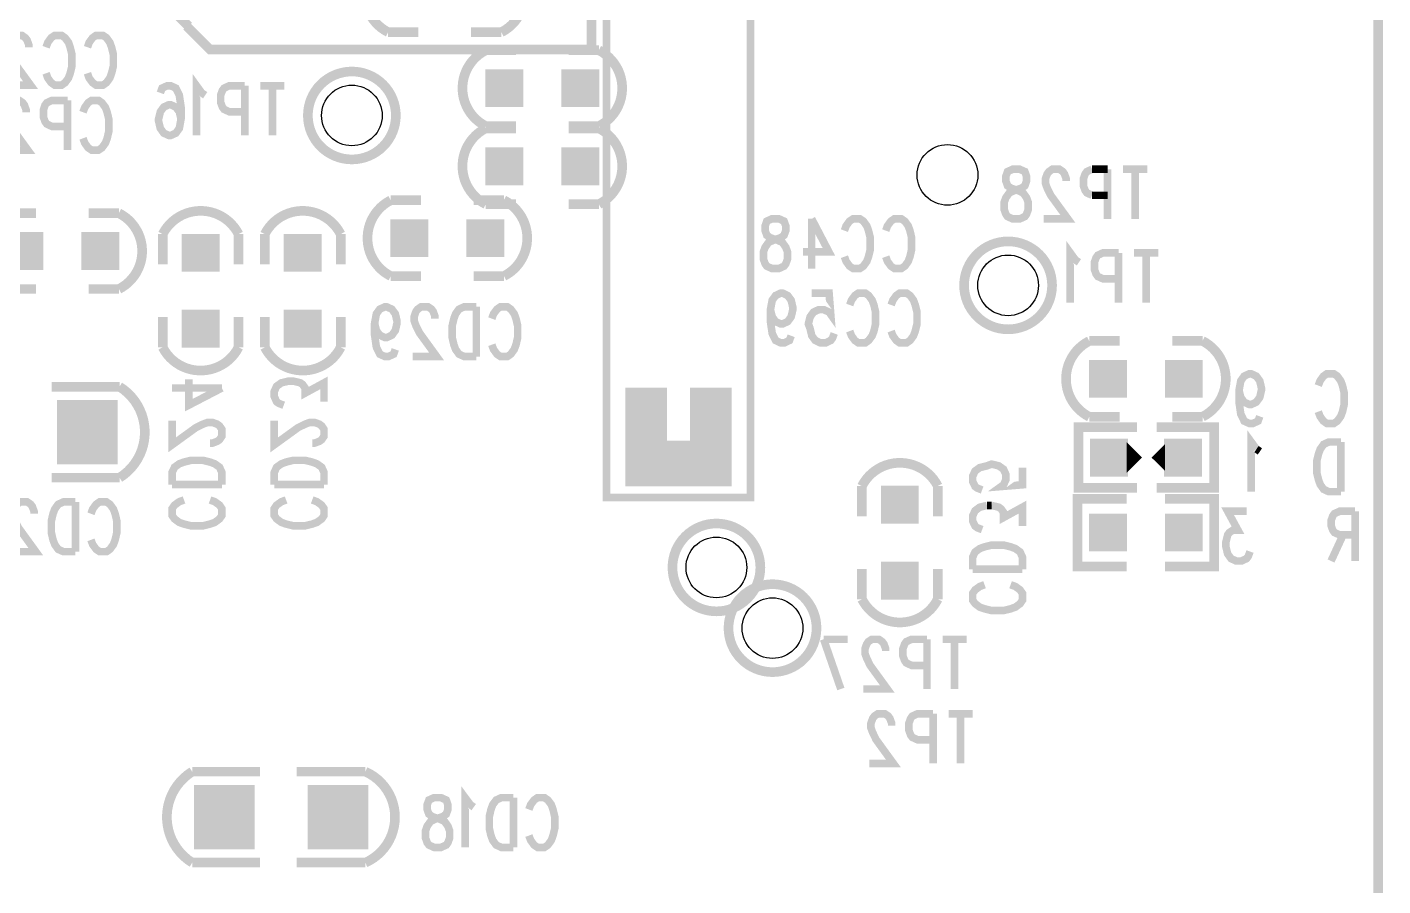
# Model space of a CAD drawing. Extents: x 64 to 173, y 17 to 95.
# Drawn here: x 154.99 to 172.87, y 34.34 to 45.66 of the extents above; entities that cross this region are included whole.
import ezdxf

# ---------------------------------------------------------------- set-up
doc = ezdxf.new("R2010")
doc.units = 0
doc.header["$MEASUREMENT"] = 0
doc.layers.get('0').update_dxf_attribs({"linetype": 'CONTINUOUS'})
doc.layers.add('PASTEMASKBOTTOM', color=5, linetype='CONTINUOUS')
doc.layers.add('SILKSCREENBOTTO', color=9, linetype='CONTINUOUS')

# ---------------------------------------------------------------- blocks, each defined once
blk = doc.blocks.new('ROUND_106')
blk.add_circle((0, 0), 0.4)
blk = doc.blocks.new('SQUARE_225')
blk.add_solid([(0.250062, 0.250062), (0.250062, -0.250062), (-0.250062, 0.250062), (-0.250062, -0.250062)])
blk = doc.blocks.new('RECTANGLE_226')
blk.add_solid([(0.40005, 0.424942), (0.40005, -0.424942), (-0.40005, 0.424942), (-0.40005, -0.424942)])
blk = doc.blocks.new('SQUARE_227')
blk.add_solid([(0.250062, 0.250062), (0.250062, -0.250062), (-0.250062, 0.250062), (-0.250062, -0.250062)])

msp = doc.modelspace()

# ---------------------------------------------------------------- linework, layer by layer
at = {"layer": 'PASTEMASKBOTTOM', "color": 5}
for points, const_width in [([(172.804, 84.198), (172.804, 19.189)], 0.127), ([(162.93, 39.657), (162.93, 40.857), (163.38, 40.857), (163.38, 40.149), (163.385, 40.134), (163.394, 40.121), (163.407, 40.112), (163.422, 40.107), (163.738, 40.107), (163.753, 40.112), (163.766, 40.121), (163.775, 40.134), (163.78, 40.149), (163.78, 40.857), (164.23, 40.857), (164.23, 39.657), (162.93, 39.657), (162.93, 40.857)], 0.1), ([(162.98, 39.657), (162.98, 40.857)], 0.1), ([(163.03, 39.657), (163.03, 40.857)], 0.1), ([(163.08, 39.657), (163.08, 40.857)], 0.1), ([(163.13, 39.657), (163.13, 40.857)], 0.1), ([(163.18, 39.657), (163.18, 40.857)], 0.1), ([(163.23, 39.657), (163.23, 40.857)], 0.1), ([(163.28, 39.657), (163.28, 40.857)], 0.1), ([(163.33, 39.657), (163.33, 40.857)], 0.1), ([(163.78, 39.657), (163.78, 40.857)], 0.1), ([(163.83, 39.657), (163.83, 40.857)], 0.1), ([(163.88, 39.657), (163.88, 40.857)], 0.1), ([(163.93, 39.657), (163.93, 40.857)], 0.1), ([(163.98, 39.657), (163.98, 40.857)], 0.1), ([(164.03, 39.657), (164.03, 40.857)], 0.1), ([(164.08, 39.657), (164.08, 40.857)], 0.1), ([(164.13, 39.657), (164.13, 40.857)], 0.1), ([(164.18, 39.657), (164.18, 40.857)], 0.1), ([(163.38, 39.657), (163.38, 40.149)], 0.1), ([(163.43, 39.657), (163.43, 40.107)], 0.1), ([(163.48, 39.657), (163.48, 40.107)], 0.1), ([(163.53, 39.657), (163.53, 40.107)], 0.1), ([(163.58, 39.657), (163.58, 40.107)], 0.1), ([(163.63, 39.657), (163.63, 40.107)], 0.1), ([(163.68, 39.657), (163.68, 40.107)], 0.1), ([(163.73, 39.657), (163.73, 40.107)], 0.1), ([(169.673, 39.985), (169.5, 39.813), (169.5, 40.158), (169.673, 39.985)], 0.0254), ([(169.5, 39.813), (169.5, 40.158)], 0.0254), ([(169.513, 39.826), (169.513, 40.145)], 0.0254), ([(169.526, 39.838), (169.526, 40.133)], 0.0254), ([(169.538, 39.851), (169.538, 40.12)], 0.0254), ([(169.551, 39.864), (169.551, 40.107)], 0.0254), ([(169.564, 39.876), (169.564, 40.095)], 0.0254), ([(169.576, 39.889), (169.576, 40.082)], 0.0254), ([(169.589, 39.902), (169.589, 40.069)], 0.0254), ([(169.602, 39.915), (169.602, 40.057)], 0.0254), ([(169.615, 39.927), (169.615, 40.044)], 0.0254), ([(169.627, 39.94), (169.627, 40.031)], 0.0254), ([(169.983, 39.838), (169.836, 39.985), (169.983, 40.133), (169.983, 39.838)], 0.0254), ([(169.881, 39.94), (169.881, 40.031)], 0.0254), ([(169.894, 39.927), (169.894, 40.044)], 0.0254), ([(169.907, 39.915), (169.907, 40.057)], 0.0254), ([(169.919, 39.902), (169.919, 40.069)], 0.0254), ([(169.932, 39.889), (169.932, 40.082)], 0.0254), ([(169.945, 39.876), (169.945, 40.095)], 0.0254), ([(169.957, 39.864), (169.957, 40.107)], 0.0254), ([(169.97, 39.851), (169.97, 40.12)], 0.0254), ([(169.64, 39.953), (169.64, 40.018)], 0.0254), ([(169.653, 39.965), (169.653, 40.006)], 0.0254), ([(169.665, 39.978), (169.665, 39.993)], 0.0254), ([(169.843, 39.978), (169.843, 39.993)], 0.0254), ([(169.856, 39.965), (169.856, 40.006)], 0.0254), ([(169.869, 39.953), (169.869, 40.018)], 0.0254)]:
    msp.add_lwpolyline(points, dxfattribs=dict(at, const_width=const_width))
at = {"layer": 'SILKSCREENBOTTO', "color": 5}
for points, const_width in [([(172.804, 84.198), (172.804, 19.189)], 0.127), ([(157.096, 45.676), (157.405, 45.367), (162.433, 45.367), (162.433, 47.797), (162.297, 47.934), (161.94, 47.934), (161.862, 48.012), (161.862, 49.971)], 0.127), ([(157.121, 45.674), (156.625, 46.17), (156.625, 48.298), (155.666, 48.298)], 0.127), ([(162.63, 47.357), (164.53, 47.357), (164.53, 39.457), (162.63, 39.457), (162.63, 47.357)], 0.102), ([(155.015, 45.398), (155.015, 45.429), (154.992, 45.492), (154.969, 45.523), (154.924, 45.554), (154.833, 45.554), (154.788, 45.523), (154.765, 45.492), (154.742, 45.429), (154.742, 45.367), (154.765, 45.304), (154.81, 45.211), (155.038, 44.898), (154.719, 44.898)], 0.1), ([(155.242, 45.398), (155.265, 45.461), (155.31, 45.523), (155.356, 45.554), (155.447, 45.554), (155.492, 45.523), (155.538, 45.461), (155.56, 45.398), (155.583, 45.304), (155.583, 45.148), (155.56, 45.055), (155.538, 44.992), (155.492, 44.93), (155.447, 44.898), (155.356, 44.898), (155.31, 44.93), (155.265, 44.992), (155.242, 45.055)], 0.1), ([(155.788, 45.398), (155.81, 45.461), (155.856, 45.523), (155.901, 45.554), (155.992, 45.554), (156.038, 45.523), (156.083, 45.461), (156.106, 45.398), (156.129, 45.304), (156.129, 45.148), (156.106, 45.055), (156.083, 44.992), (156.038, 44.93), (155.992, 44.898), (155.901, 44.898), (155.856, 44.93), (155.81, 44.992), (155.788, 45.055)], 0.1), ([(160.152, 45.597), (159.752, 45.597)], 0.127), ([(161.245, 45.597), (160.845, 45.597)], 0.127), ([(161.038, 45.358), (161.438, 45.358)], 0.127), ([(162.131, 45.358), (162.532, 45.358)], 0.127), ([(156.749, 44.796), (156.772, 44.859), (156.84, 44.89), (156.885, 44.89), (156.953, 44.859), (156.999, 44.765), (157.022, 44.609), (157.022, 44.453), (156.999, 44.328), (156.953, 44.265), (156.885, 44.234), (156.862, 44.234), (156.794, 44.265), (156.749, 44.328), (156.726, 44.422), (156.726, 44.453), (156.749, 44.547), (156.794, 44.609), (156.862, 44.64), (156.885, 44.64), (156.953, 44.609), (156.999, 44.547), (157.022, 44.453)], 0.1), ([(157.34, 44.765), (157.294, 44.796), (157.226, 44.89), (157.226, 44.234)], 0.1), ([(157.862, 44.89), (157.658, 44.89), (157.59, 44.859), (157.567, 44.828), (157.544, 44.765), (157.544, 44.671), (157.567, 44.609), (157.59, 44.578), (157.658, 44.547), (157.862, 44.547)], 0.1), ([(157.862, 44.89), (157.862, 44.234)], 0.1), ([(158.385, 44.89), (158.067, 44.89)], 0.1), ([(158.226, 44.89), (158.226, 44.234)], 0.1), ([(154.979, 44.541), (154.979, 44.572), (154.957, 44.635), (154.934, 44.666), (154.888, 44.697), (154.797, 44.697), (154.752, 44.666), (154.729, 44.635), (154.707, 44.572), (154.707, 44.51), (154.729, 44.447), (154.775, 44.353), (155.002, 44.041), (154.684, 44.041)], 0.1), ([(155.525, 44.697), (155.32, 44.697), (155.252, 44.666), (155.229, 44.635), (155.207, 44.572), (155.207, 44.478), (155.229, 44.416), (155.252, 44.385), (155.32, 44.353), (155.525, 44.353)], 0.1), ([(155.525, 44.697), (155.525, 44.041)], 0.1), ([(155.729, 44.541), (155.752, 44.603), (155.797, 44.666), (155.843, 44.697), (155.934, 44.697), (155.979, 44.666), (156.025, 44.603), (156.048, 44.541), (156.07, 44.447), (156.07, 44.291), (156.048, 44.197), (156.025, 44.135), (155.979, 44.072), (155.934, 44.041), (155.843, 44.041), (155.797, 44.072), (155.752, 44.135), (155.729, 44.197)], 0.1), ([(161.438, 44.358), (161.038, 44.358)], 0.127), ([(161.038, 44.328), (161.438, 44.328)], 0.127), ([(162.532, 44.358), (162.131, 44.358)], 0.127), ([(162.131, 44.328), (162.532, 44.328)], 0.127), ([(168.078, 43.789), (168.147, 43.758), (168.169, 43.696), (168.169, 43.633), (168.147, 43.57), (168.101, 43.539), (168.01, 43.508), (167.942, 43.477), (167.897, 43.414), (167.874, 43.352), (167.874, 43.258), (167.897, 43.195), (167.919, 43.164), (167.988, 43.133), (168.078, 43.133), (168.147, 43.164), (168.169, 43.195), (168.192, 43.258), (168.192, 43.352), (168.169, 43.414), (168.124, 43.477), (168.056, 43.508), (167.965, 43.539), (167.919, 43.57), (167.897, 43.633), (167.897, 43.696), (167.919, 43.758), (167.988, 43.789), (168.078, 43.789)], 0.1), ([(168.692, 43.633), (168.692, 43.664), (168.669, 43.727), (168.647, 43.758), (168.601, 43.789), (168.51, 43.789), (168.465, 43.758), (168.442, 43.727), (168.419, 43.664), (168.419, 43.602), (168.442, 43.539), (168.488, 43.445), (168.715, 43.133), (168.397, 43.133)], 0.1), ([(169.033, 43.789), (168.965, 43.758), (168.942, 43.727), (168.919, 43.664), (168.919, 43.57), (168.942, 43.508), (168.965, 43.477), (169.033, 43.445)], 0.1), ([(169.238, 43.789), (169.033, 43.789)], 0.1), ([(169.238, 43.789), (169.238, 43.133)], 0.1), ([(169.76, 43.789), (169.442, 43.789)], 0.1), ([(169.601, 43.789), (169.601, 43.133)], 0.1), ([(159.786, 43.379), (160.186, 43.379)], 0.127), ([(160.879, 43.379), (161.28, 43.379)], 0.127), ([(169.033, 43.445), (169.238, 43.445)], 0.1), ([(154.709, 43.209), (155.109, 43.209)], 0.127), ([(155.802, 43.209), (156.202, 43.209)], 0.127), ([(161.438, 43.328), (161.038, 43.328)], 0.127), ([(162.532, 43.328), (162.131, 43.328)], 0.127), ([(164.904, 43.135), (164.972, 43.104), (164.995, 43.042), (164.995, 42.979), (164.972, 42.917), (164.927, 42.885), (164.836, 42.854), (164.768, 42.823), (164.723, 42.76), (164.7, 42.698), (164.7, 42.604), (164.723, 42.541), (164.745, 42.51), (164.813, 42.479), (164.904, 42.479), (164.972, 42.51), (164.995, 42.541), (165.018, 42.604), (165.018, 42.698), (164.995, 42.76), (164.95, 42.823), (164.882, 42.854), (164.791, 42.885), (164.745, 42.917), (164.723, 42.979), (164.723, 43.042), (164.745, 43.104), (164.813, 43.135), (164.904, 43.135)], 0.1), ([(165.336, 43.135), (165.564, 42.698), (165.222, 42.698)], 0.1), ([(165.336, 43.135), (165.336, 42.479)], 0.1), ([(165.768, 42.979), (165.791, 43.042), (165.836, 43.104), (165.882, 43.135), (165.972, 43.135), (166.018, 43.104), (166.063, 43.042), (166.086, 42.979), (166.109, 42.885), (166.109, 42.729), (166.086, 42.635), (166.063, 42.573), (166.018, 42.51), (165.972, 42.479), (165.882, 42.479), (165.836, 42.51), (165.791, 42.573), (165.768, 42.635)], 0.1), ([(166.313, 42.979), (166.336, 43.042), (166.382, 43.104), (166.427, 43.135), (166.518, 43.135), (166.564, 43.104), (166.609, 43.042), (166.632, 42.979), (166.654, 42.885), (166.654, 42.729), (166.632, 42.635), (166.609, 42.573), (166.564, 42.51), (166.518, 42.479), (166.427, 42.479), (166.382, 42.51), (166.336, 42.573), (166.313, 42.635)], 0.1), ([(156.78, 42.533), (156.78, 42.933)], 0.127), ([(157.78, 42.933), (157.78, 42.533)], 0.127), ([(158.127, 42.533), (158.127, 42.933)], 0.127), ([(159.127, 42.933), (159.127, 42.533)], 0.127), ([(168.86, 42.561), (168.814, 42.592), (168.746, 42.686), (168.746, 42.03)], 0.1), ([(169.383, 42.686), (169.178, 42.686), (169.11, 42.655), (169.087, 42.624), (169.064, 42.561), (169.064, 42.468), (169.087, 42.405), (169.11, 42.374), (169.178, 42.343), (169.383, 42.343)], 0.1), ([(169.383, 42.686), (169.383, 42.03)], 0.1), ([(169.905, 42.686), (169.587, 42.686)], 0.1), ([(169.746, 42.686), (169.746, 42.03)], 0.1), ([(160.186, 42.379), (159.786, 42.379)], 0.127), ([(161.28, 42.379), (160.879, 42.379)], 0.127), ([(155.109, 42.209), (154.709, 42.209)], 0.127), ([(156.202, 42.209), (155.802, 42.209)], 0.127), ([(164.793, 41.936), (164.816, 41.842), (164.861, 41.779), (164.929, 41.748), (164.952, 41.748), (165.02, 41.779), (165.066, 41.842), (165.088, 41.936), (165.088, 41.967), (165.066, 42.061), (165.02, 42.123), (164.952, 42.155), (164.929, 42.155), (164.861, 42.123), (164.816, 42.061), (164.793, 41.936), (164.793, 41.779), (164.816, 41.623), (164.861, 41.53), (164.929, 41.498), (164.975, 41.498), (165.043, 41.53), (165.066, 41.592)], 0.1), ([(165.338, 42.155), (165.566, 42.155), (165.588, 41.873), (165.566, 41.904), (165.497, 41.936), (165.429, 41.936), (165.361, 41.904), (165.316, 41.842), (165.293, 41.748), (165.316, 41.686), (165.338, 41.592), (165.384, 41.53), (165.452, 41.498), (165.52, 41.498), (165.588, 41.53), (165.611, 41.561), (165.634, 41.623)], 0.1), ([(165.838, 41.998), (165.861, 42.061), (165.906, 42.123), (165.952, 42.155), (166.043, 42.155), (166.088, 42.123), (166.134, 42.061), (166.157, 41.998), (166.179, 41.904), (166.179, 41.748), (166.157, 41.654), (166.134, 41.592), (166.088, 41.53), (166.043, 41.498), (165.952, 41.498), (165.906, 41.53), (165.861, 41.592), (165.838, 41.654)], 0.1), ([(166.384, 41.998), (166.407, 42.061), (166.452, 42.123), (166.497, 42.155), (166.588, 42.155), (166.634, 42.123), (166.679, 42.061), (166.702, 41.998), (166.725, 41.904), (166.725, 41.748), (166.702, 41.654), (166.679, 41.592), (166.634, 41.53), (166.588, 41.498), (166.497, 41.498), (166.452, 41.53), (166.407, 41.592), (166.384, 41.654)], 0.1), ([(159.574, 41.756), (159.597, 41.662), (159.642, 41.599), (159.71, 41.568), (159.733, 41.568), (159.801, 41.599), (159.847, 41.662), (159.869, 41.756), (159.869, 41.787), (159.847, 41.881), (159.801, 41.943), (159.733, 41.974), (159.71, 41.974), (159.642, 41.943), (159.597, 41.881), (159.574, 41.756), (159.574, 41.599), (159.597, 41.443), (159.642, 41.349), (159.71, 41.318), (159.756, 41.318), (159.824, 41.349), (159.847, 41.412)], 0.1), ([(160.369, 41.818), (160.369, 41.849), (160.347, 41.912), (160.324, 41.943), (160.279, 41.974), (160.188, 41.974), (160.142, 41.943), (160.119, 41.912), (160.097, 41.849), (160.097, 41.787), (160.119, 41.724), (160.165, 41.631), (160.392, 41.318), (160.074, 41.318)], 0.1), ([(160.915, 41.974), (160.756, 41.974), (160.687, 41.943), (160.642, 41.881), (160.619, 41.818), (160.597, 41.724), (160.597, 41.568), (160.619, 41.474), (160.642, 41.412), (160.687, 41.349), (160.756, 41.318), (160.915, 41.318)], 0.1), ([(160.915, 41.974), (160.915, 41.318)], 0.1), ([(161.119, 41.818), (161.142, 41.881), (161.188, 41.943), (161.233, 41.974), (161.324, 41.974), (161.369, 41.943), (161.415, 41.881), (161.438, 41.818), (161.46, 41.724), (161.46, 41.568), (161.438, 41.474), (161.415, 41.412), (161.369, 41.349), (161.324, 41.318), (161.233, 41.318), (161.188, 41.349), (161.142, 41.412), (161.119, 41.474)], 0.1), ([(156.78, 41.44), (156.78, 41.84)], 0.127), ([(157.78, 41.84), (157.78, 41.44)], 0.127), ([(158.127, 41.44), (158.127, 41.84)], 0.127), ([(159.127, 41.84), (159.127, 41.44)], 0.127), ([(168.997, 41.524), (169.396, 41.524)], 0.127), ([(170.09, 41.524), (170.49, 41.524)], 0.127), ([(170.971, 40.872), (170.994, 40.779), (171.039, 40.716), (171.107, 40.685), (171.13, 40.685), (171.198, 40.716), (171.244, 40.779), (171.266, 40.872), (171.266, 40.904), (171.244, 40.997), (171.198, 41.06), (171.13, 41.091), (171.107, 41.091), (171.039, 41.06), (170.994, 40.997), (170.971, 40.872), (170.971, 40.716), (170.994, 40.56), (171.039, 40.466), (171.107, 40.435), (171.153, 40.435), (171.221, 40.466), (171.244, 40.529)], 0.1), ([(172.016, 40.935), (172.039, 40.997), (172.084, 41.06), (172.13, 41.091), (172.221, 41.091), (172.266, 41.06), (172.312, 40.997), (172.335, 40.935), (172.357, 40.841), (172.357, 40.685), (172.335, 40.591), (172.312, 40.529), (172.266, 40.466), (172.221, 40.435), (172.13, 40.435), (172.084, 40.466), (172.039, 40.529), (172.016, 40.591)], 0.1), ([(156.211, 40.92), (155.317, 40.92)], 0.127), ([(157.56, 40.903), (156.904, 40.903)], 0.1), ([(157.56, 40.903), (157.123, 40.676), (157.123, 41.017)], 0.1), ([(158.907, 40.721), (158.907, 40.971), (158.657, 40.835), (158.657, 40.903), (158.626, 40.949), (158.595, 40.971), (158.501, 40.994), (158.439, 40.994), (158.345, 40.971), (158.282, 40.926), (158.251, 40.858), (158.251, 40.79), (158.282, 40.721), (158.313, 40.699), (158.376, 40.676)], 0.1), ([(169.396, 40.524), (168.997, 40.524)], 0.127), ([(170.49, 40.524), (170.09, 40.524)], 0.127), ([(157.404, 40.176), (157.436, 40.176), (157.498, 40.199), (157.529, 40.221), (157.56, 40.267), (157.56, 40.358), (157.529, 40.403), (157.498, 40.426), (157.436, 40.449), (157.373, 40.449), (157.311, 40.426), (157.217, 40.38), (156.904, 40.153), (156.904, 40.471)], 0.1), ([(158.751, 40.176), (158.782, 40.176), (158.845, 40.199), (158.876, 40.221), (158.907, 40.267), (158.907, 40.358), (158.876, 40.403), (158.845, 40.426), (158.782, 40.449), (158.72, 40.449), (158.657, 40.426), (158.564, 40.38), (158.251, 40.153), (158.251, 40.471)], 0.1), ([(169.625, 39.586), (168.854, 39.586), (168.854, 40.385), (169.625, 40.385)], 0.127), ([(169.884, 39.586), (170.644, 39.586), (170.644, 40.385), (169.884, 40.385)], 0.127), ([(171.201, 40.097), (171.132, 40.191), (171.132, 39.535)], 0.1), ([(172.314, 40.191), (172.155, 40.191), (172.087, 40.16), (172.042, 40.097), (172.019, 40.035), (171.996, 39.941), (171.996, 39.785), (172.019, 39.691), (172.042, 39.629), (172.087, 39.566), (172.155, 39.535), (172.314, 39.535)], 0.1), ([(172.314, 40.191), (172.314, 39.535)], 0.1), ([(171.246, 40.066), (171.201, 40.097)], 0.1), ([(157.56, 39.63), (157.56, 39.79), (157.529, 39.858), (157.467, 39.903), (157.404, 39.926), (157.311, 39.949), (157.154, 39.949), (157.061, 39.926), (156.998, 39.903), (156.936, 39.858), (156.904, 39.79), (156.904, 39.63)], 0.1), ([(158.907, 39.63), (158.907, 39.79), (158.876, 39.858), (158.813, 39.903), (158.751, 39.926), (158.657, 39.949), (158.501, 39.949), (158.407, 39.926), (158.345, 39.903), (158.282, 39.858), (158.251, 39.79), (158.251, 39.63)], 0.1), ([(168.115, 39.853), (168.115, 39.626), (167.834, 39.603), (167.866, 39.626), (167.897, 39.694), (167.897, 39.762), (167.866, 39.831), (167.803, 39.876), (167.709, 39.899), (167.647, 39.876), (167.553, 39.853), (167.491, 39.808), (167.459, 39.74), (167.459, 39.671), (167.491, 39.603), (167.522, 39.581), (167.584, 39.558)], 0.1), ([(155.317, 39.72), (156.211, 39.72)], 0.127), ([(157.56, 39.63), (156.904, 39.63)], 0.1), ([(158.907, 39.63), (158.251, 39.63)], 0.1), ([(165.999, 39.21), (165.999, 39.61)], 0.127), ([(166.999, 39.61), (166.999, 39.21)], 0.127), ([(169.489, 39.442), (168.843, 39.442), (168.843, 38.547), (169.489, 38.547)], 0.127), ([(169.997, 39.442), (170.643, 39.442), (170.643, 38.547), (169.997, 38.547)], 0.127), ([(155.084, 39.244), (155.084, 39.275), (155.062, 39.338), (155.039, 39.369), (154.994, 39.4), (154.903, 39.4), (154.857, 39.369), (154.834, 39.338), (154.812, 39.275), (154.812, 39.213), (154.834, 39.15), (154.88, 39.057), (155.107, 38.744), (154.789, 38.744)], 0.1), ([(155.63, 39.4), (155.471, 39.4), (155.402, 39.369), (155.357, 39.306), (155.334, 39.244), (155.312, 39.15), (155.312, 38.994), (155.334, 38.9), (155.357, 38.838), (155.402, 38.775), (155.471, 38.744), (155.63, 38.744)], 0.1), ([(155.63, 39.4), (155.63, 38.744)], 0.1), ([(155.834, 39.244), (155.857, 39.306), (155.903, 39.369), (155.948, 39.4), (156.039, 39.4), (156.084, 39.369), (156.13, 39.306), (156.153, 39.244), (156.175, 39.15), (156.175, 38.994), (156.153, 38.9), (156.13, 38.838), (156.084, 38.775), (156.039, 38.744), (155.948, 38.744), (155.903, 38.775), (155.857, 38.838), (155.834, 38.9)], 0.1), ([(157.404, 39.426), (157.467, 39.403), (157.529, 39.358), (157.56, 39.312), (157.56, 39.221), (157.529, 39.176), (157.467, 39.13), (157.404, 39.108), (157.311, 39.085), (157.154, 39.085), (157.061, 39.108), (156.998, 39.13), (156.936, 39.176), (156.904, 39.221), (156.904, 39.312), (156.936, 39.358), (156.998, 39.403), (157.061, 39.426)], 0.1), ([(158.751, 39.426), (158.813, 39.403), (158.876, 39.358), (158.907, 39.312), (158.907, 39.221), (158.876, 39.176), (158.813, 39.13), (158.751, 39.108), (158.657, 39.085), (158.501, 39.085), (158.407, 39.108), (158.345, 39.13), (158.282, 39.176), (158.251, 39.221), (158.251, 39.312), (158.282, 39.358), (158.345, 39.403), (158.407, 39.426)], 0.1), ([(167.647, 39.353), (167.553, 39.331), (167.491, 39.285), (167.459, 39.217), (167.459, 39.149), (167.491, 39.081), (167.522, 39.058), (167.584, 39.035)], 0.1), ([(167.709, 39.353), (167.647, 39.353)], 0.1), ([(168.115, 39.081), (168.115, 39.331), (167.866, 39.194), (167.866, 39.263), (167.834, 39.308), (167.803, 39.331), (167.709, 39.353)], 0.1), ([(171.07, 39.277), (170.821, 39.277), (170.957, 39.027), (170.889, 39.027), (170.843, 38.996), (170.821, 38.965), (170.798, 38.871), (170.798, 38.808), (170.821, 38.715), (170.866, 38.652), (170.934, 38.621), (171.002, 38.621), (171.07, 38.652), (171.093, 38.683), (171.116, 38.746)], 0.1), ([(172.502, 39.277), (172.298, 39.277), (172.229, 39.246), (172.207, 39.215), (172.184, 39.152), (172.184, 39.09), (172.207, 39.027), (172.229, 38.996), (172.298, 38.965), (172.502, 38.965)], 0.1), ([(172.502, 39.277), (172.502, 38.621)], 0.1), ([(172.343, 38.965), (172.184, 38.621)], 0.1), ([(168.115, 38.512), (168.115, 38.672), (168.084, 38.74), (168.022, 38.785), (167.959, 38.808), (167.866, 38.831), (167.709, 38.831), (167.616, 38.808), (167.553, 38.785), (167.491, 38.74), (167.459, 38.672), (167.459, 38.512)], 0.1), ([(165.999, 38.117), (165.999, 38.516)], 0.127), ([(166.999, 38.516), (166.999, 38.117)], 0.127), ([(168.115, 38.512), (167.459, 38.512)], 0.1), ([(167.959, 38.308), (168.022, 38.285), (168.084, 38.24), (168.115, 38.194), (168.115, 38.103), (168.084, 38.058), (168.022, 38.012), (167.959, 37.99), (167.866, 37.967), (167.709, 37.967), (167.616, 37.99), (167.553, 38.012), (167.491, 38.058), (167.459, 38.103), (167.459, 38.194), (167.491, 38.24), (167.553, 38.285), (167.616, 38.308)], 0.1), ([(165.494, 37.588), (165.721, 36.932)], 0.1), ([(165.812, 37.588), (165.494, 37.588)], 0.1), ([(166.312, 37.432), (166.312, 37.463), (166.289, 37.526), (166.266, 37.557), (166.221, 37.588), (166.13, 37.588), (166.084, 37.557), (166.062, 37.526), (166.039, 37.463), (166.039, 37.4), (166.062, 37.338), (166.107, 37.244), (166.334, 36.932), (166.016, 36.932)], 0.1), ([(166.857, 37.588), (166.653, 37.588), (166.584, 37.557), (166.562, 37.526), (166.539, 37.463), (166.539, 37.369), (166.562, 37.307), (166.584, 37.276), (166.653, 37.244), (166.857, 37.244)], 0.1), ([(166.857, 37.588), (166.857, 36.932)], 0.1), ([(167.38, 37.588), (167.062, 37.588)], 0.1), ([(167.221, 37.588), (167.221, 36.932)], 0.1), ([(166.391, 36.45), (166.391, 36.481), (166.368, 36.544), (166.346, 36.575), (166.3, 36.606), (166.209, 36.606), (166.164, 36.575), (166.141, 36.544), (166.118, 36.481), (166.118, 36.419), (166.141, 36.356), (166.187, 36.263), (166.414, 35.95), (166.096, 35.95)], 0.1), ([(166.937, 36.606), (166.732, 36.606), (166.664, 36.575), (166.641, 36.544), (166.618, 36.481), (166.618, 36.388), (166.641, 36.325), (166.664, 36.294), (166.732, 36.263), (166.937, 36.263)], 0.1), ([(166.937, 36.606), (166.937, 35.95)], 0.1), ([(167.459, 36.606), (167.141, 36.606)], 0.1), ([(167.3, 36.606), (167.3, 35.95)], 0.1), ([(158.063, 35.842), (157.169, 35.842)], 0.127), ([(159.452, 35.842), (158.545, 35.842)], 0.127), ([(160.881, 35.374), (160.836, 35.406), (160.767, 35.499), (160.767, 34.843)], 0.1), ([(160.449, 35.499), (160.518, 35.468), (160.54, 35.406), (160.54, 35.343), (160.518, 35.281), (160.472, 35.249), (160.381, 35.218), (160.313, 35.187), (160.267, 35.124), (160.245, 35.062), (160.245, 34.968), (160.267, 34.905), (160.29, 34.874), (160.358, 34.843), (160.449, 34.843), (160.518, 34.874), (160.54, 34.905), (160.563, 34.968), (160.563, 35.062), (160.54, 35.124), (160.495, 35.187), (160.427, 35.218), (160.336, 35.249), (160.29, 35.281), (160.267, 35.343), (160.267, 35.406), (160.29, 35.468), (160.358, 35.499), (160.449, 35.499)], 0.1), ([(161.404, 35.499), (161.245, 35.499), (161.177, 35.468), (161.131, 35.406), (161.108, 35.343), (161.086, 35.249), (161.086, 35.093), (161.108, 34.999), (161.131, 34.937), (161.177, 34.874), (161.245, 34.843), (161.404, 34.843)], 0.1), ([(161.404, 35.499), (161.404, 34.843)], 0.1), ([(161.608, 35.343), (161.631, 35.406), (161.677, 35.468), (161.722, 35.499), (161.813, 35.499), (161.858, 35.468), (161.904, 35.406), (161.926, 35.343), (161.949, 35.249), (161.949, 35.093), (161.926, 34.999), (161.904, 34.937), (161.858, 34.874), (161.813, 34.843), (161.722, 34.843), (161.677, 34.874), (161.631, 34.937), (161.608, 34.999)], 0.1), ([(157.169, 34.642), (158.063, 34.642)], 0.127), ([(158.545, 34.642), (159.452, 34.642)], 0.127)]:
    msp.add_lwpolyline(points, dxfattribs=dict(at, const_width=const_width))
at = {"layer": 'SILKSCREENBOTTO', "color": 5, "const_width": 0.127}
for points in [[(159.751, 46.597, 0.613495), (159.752, 45.597)], [(161.246, 45.597, 0.613288), (161.245, 46.597)], [(161.038, 45.357, 0.613288), (161.039, 44.358)], [(162.532, 44.358, 0.613427), (162.531, 45.358)], [(161.038, 44.328, 0.613356), (161.039, 43.328)], [(162.532, 43.328, 0.613427), (162.531, 44.328)], [(159.786, 43.379, 0.613288), (159.787, 42.379)], [(161.28, 42.38, 0.613495), (161.279, 43.38)], [(156.203, 42.209, 0.613288), (156.202, 43.209)], [(157.78, 42.933, 0.613495), (156.78, 42.933)], [(159.126, 42.933, 0.613495), (158.126, 42.933)], [(156.78, 41.439, 0.613356), (157.78, 41.44)], [(158.127, 41.439, 0.613356), (159.127, 41.44)], [(168.996, 41.523, 0.613495), (168.997, 40.523)], [(170.49, 40.524, 0.613356), (170.489, 41.524)], [(156.211, 39.72, 0.556055), (156.21, 40.92)], [(166.999, 39.61, 0.613495), (165.999, 39.609)], [(166, 38.116, 0.613288), (166.999, 38.117)], [(157.168, 35.842, 0.555895), (157.169, 34.642)], [(159.452, 34.642, 0.65063), (159.452, 35.842)]]:
    msp.add_lwpolyline(points, format="xyb", dxfattribs=at)
for points in [[(158.694, 44.498, 1), (159.854, 44.498, 1)], [(167.346, 42.257, 1), (168.506, 42.257, 1)], [(163.501, 38.536, 1), (164.66, 38.536, 1)], [(164.24, 37.735, 1), (165.4, 37.735, 1)]]:
    msp.add_lwpolyline(points, format="xyb", close=True, dxfattribs=at)

# ---------------------------------------------------------------- block references
at = {"layer": 'PASTEMASKBOTTOM', "color": 5}
for name, p in [('SQUARE_225', (161.285, 44.858)), ('SQUARE_225', (162.285, 44.858)), ('ROUND_106', (159.274, 44.498)), ('SQUARE_225', (161.285, 43.828)), ('SQUARE_225', (162.285, 43.828)), ('ROUND_106', (167.127, 43.714)), ('SQUARE_225', (160.033, 42.88)), ('SQUARE_225', (161.033, 42.88)), ('SQUARE_225', (154.956, 42.709)), ('SQUARE_225', (155.956, 42.709)), ('SQUARE_225', (157.28, 42.686)), ('SQUARE_225', (158.627, 42.686)), ('ROUND_106', (167.926, 42.257)), ('SQUARE_225', (157.28, 41.686)), ('SQUARE_225', (158.627, 41.686)), ('SQUARE_225', (169.243, 41.024)), ('SQUARE_225', (170.243, 41.024)), ('RECTANGLE_226', (155.787, 40.32)), ('SQUARE_227', (169.255, 39.985)), ('SQUARE_227', (170.233, 39.985)), ('SQUARE_227', (163.58, 39.957)), ('SQUARE_225', (166.499, 39.363)), ('SQUARE_225', (169.243, 38.997)), ('SQUARE_225', (170.243, 38.997)), ('ROUND_106', (164.08, 38.536)), ('SQUARE_225', (166.499, 38.363)), ('ROUND_106', (164.82, 37.735)), ('RECTANGLE_226', (157.592, 35.242)), ('RECTANGLE_226', (159.092, 35.242))]:
    msp.add_blockref(name, p, dxfattribs=at)

doc.saveas('drawing.dxf')
